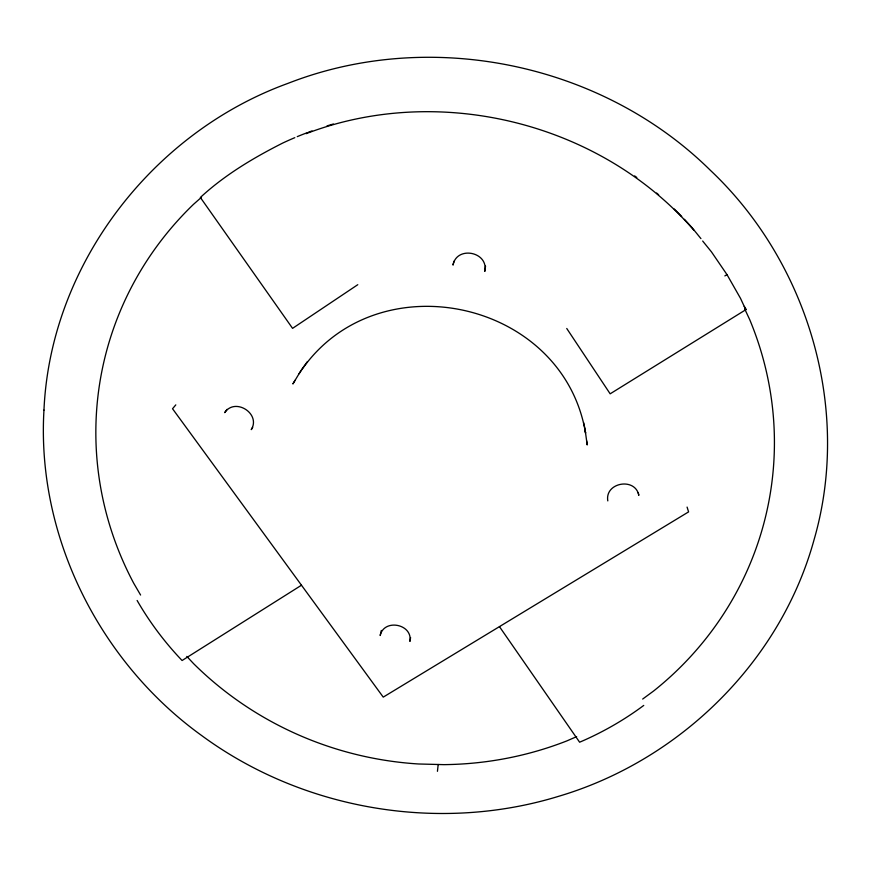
<?xml version="1.0" encoding="UTF-8"?>
<svg xmlns="http://www.w3.org/2000/svg" width="871" height="871" viewBox="0 0 871 871"><rect width="100%" height="100%" fill="white"/><g stroke="black" fill="none" stroke-linecap="round" stroke-linejoin="round"><path stroke-width="1.31" d="M437.438 771.314L438.2 764.488M485.55 266.101L484.788 271.382C488.871 251.763 456.687 245.382 452.996 265.089L454.02 261.213M410.6 637.561L409.914 641.404C412.985 624.006 383.98 618.247 380.181 635.514L381.324 630.441M295.051 380.3L292.896 383.948L301.214 370.164M252.677 427.345L251.251 429.632C261.213 413.758 234.974 397.067 224.707 412.658L227.07 409.348M301.997 369.086L307.441 361.585M299.112 373.724C373.539 259.188 562.895 298.361 585.573 433.127L585.149 430.034M175.8 404.884L172.534 408.739L383.24 697.127L688.591 511.887L687.077 507.085M201.484 197.271L193.504 204.337A339.788 326.592 11.4 0 0 133.753 583.309L140.59 595.035M642.678 699.054L653.609 691.008A339.788 326.592 11.4 0 0 749.779 319.799L744.781 309.074M643.745 705.423C623.952 720.154 602.318 732.522 579.618 742.212L499.453 626.63M357.785 284.686L292.569 328.356L200.363 197.467C224.707 174.973 253.363 157.891 282.814 143.007A339.788 326.592 11.4 0 1 294.812 137.662M301.475 585.225L182.083 660.512C164.793 642.395 149.605 622.177 137.117 600.467M724.857 275.911L726.98 274.594L711.455 251.871L702.668 241.027M576.646 736.648L566.727 740.96A339.788 326.592 11.4 0 1 443.84 764.64L418.668 763.987A339.788 326.592 11.4 0 1 193.623 663.68L186.819 656.418M306.146 133.666C439.224 82.701 600.576 122.593 694.002 230.358M700.937 238.632L692.358 228.05A339.788 326.592 11.4 0 0 684.399 219.329M566.749 328.476L610.157 393.823L746.207 309.466L744.226 306.363M726.98 274.594L740.502 298.339L745.794 309.728M638.225 492.692L638.824 495.327C635.264 477.003 604.637 482.425 607.806 500.901M583.57 422.544L585.007 429.011M586.619 440.759L587.206 444.972L585.181 430.318M297.24 136.638A339.788 326.592 11.4 0 1 307.038 132.762M308.28 132.294A339.788 326.592 11.4 0 1 311.992 130.933M327.039 125.892A339.788 326.592 11.4 0 1 333.386 123.998M634.643 175.92A339.788 326.592 11.4 0 1 636.799 177.477M656.625 193.046A339.788 326.592 11.4 0 1 658.65 194.756M674.241 209.018A339.788 326.592 11.4 0 1 681.677 216.476M43.964 410.099C36.419 536.405 99.632 662.069 201.778 735.625C302.76 809.845 438.668 833.09 558.518 796.344C679.434 760.59 780.416 662.014 814.037 539.835C851.522 410.502 808.909 264.534 712.108 171.957L710.268 170.204C602.046 63.441 431.232 28.003 289.444 82.799L287.114 83.681C151.75 133.143 50.333 265.241 43.964 410.099"/></g></svg>
